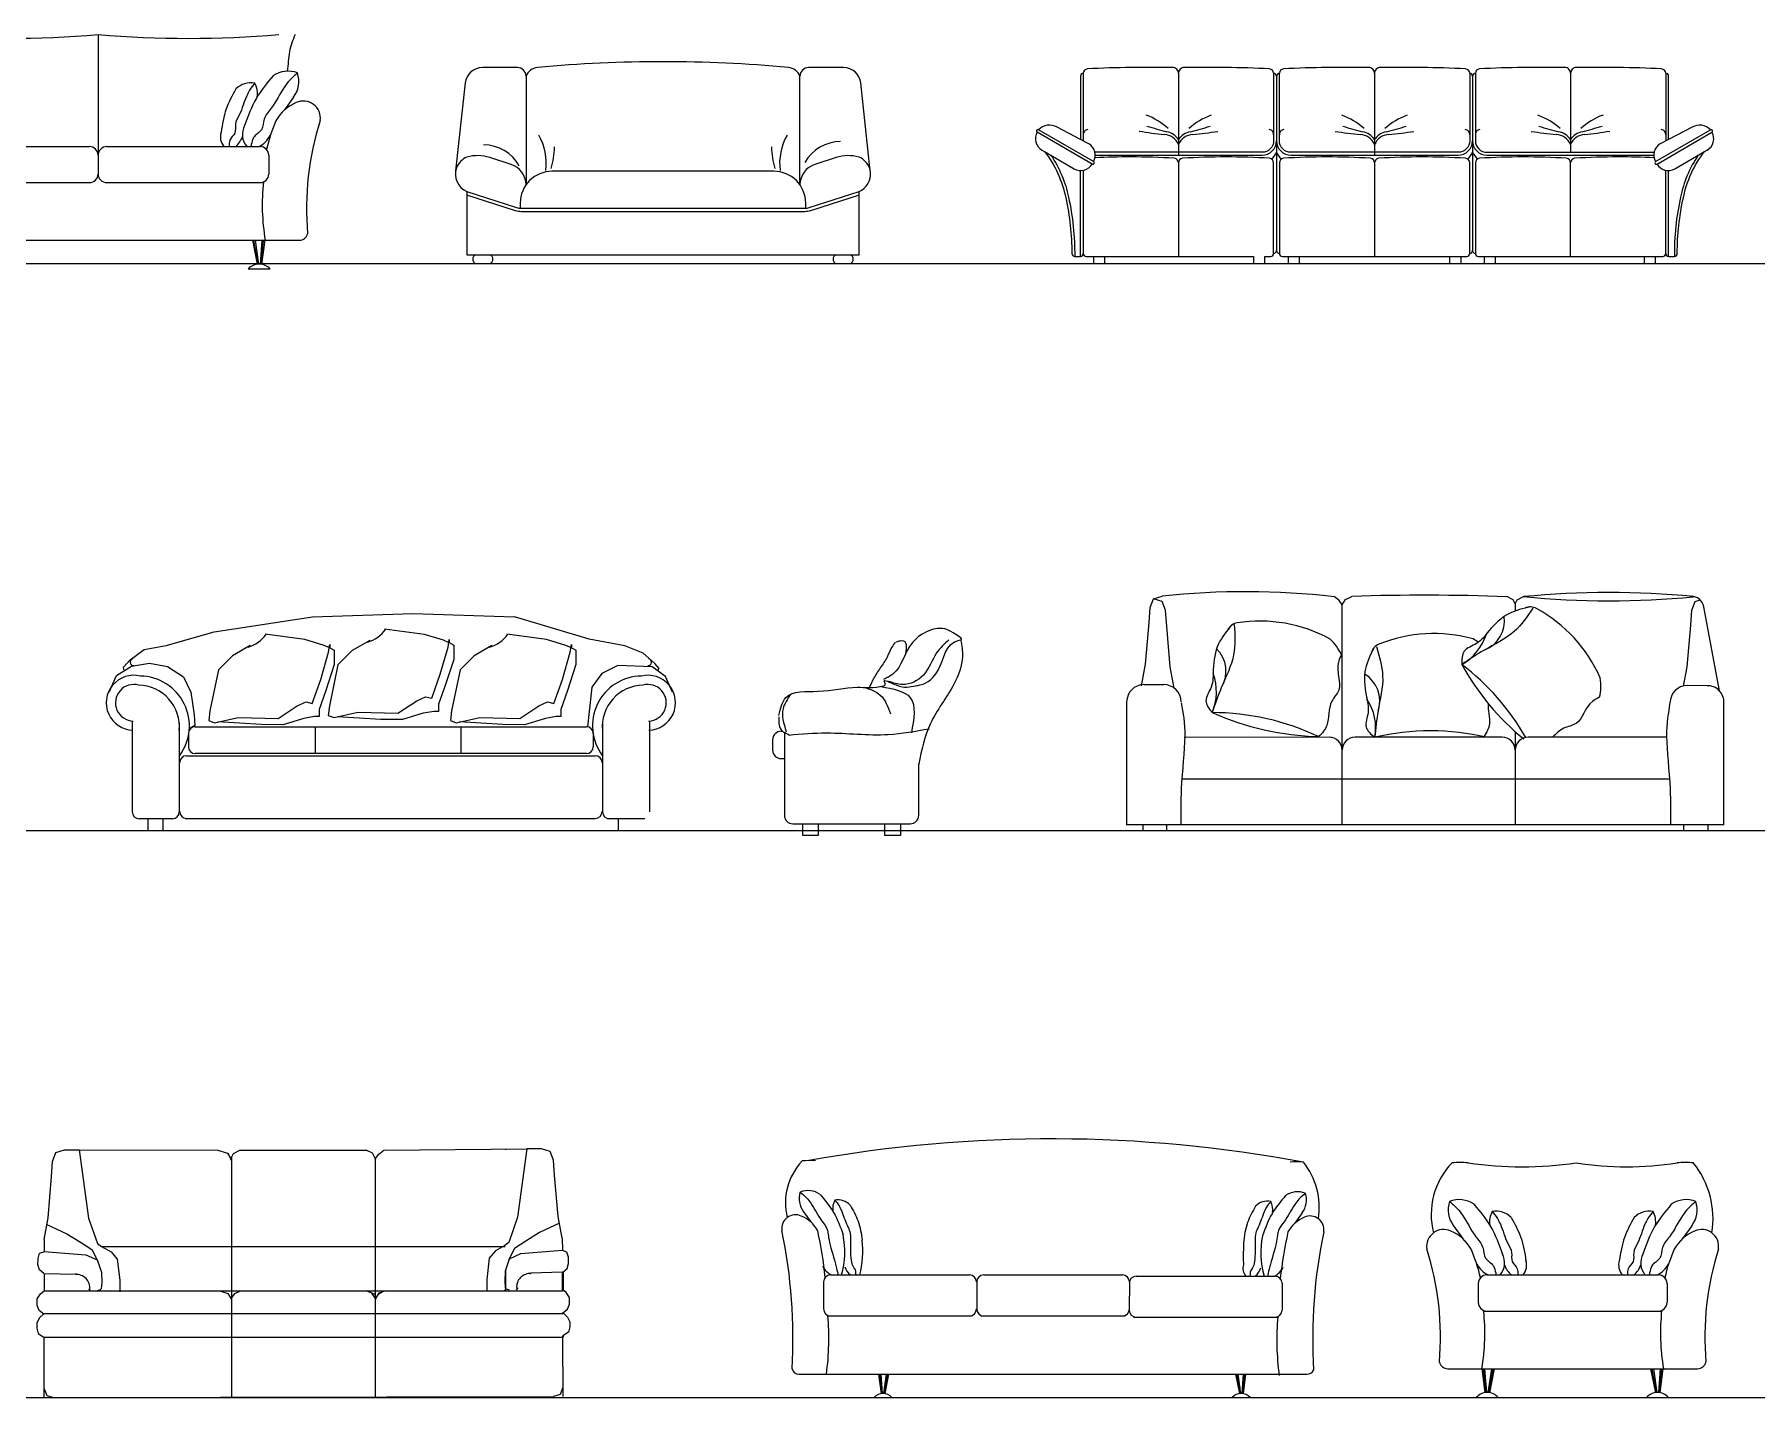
# Model space of a CAD drawing. Header units: inches. Extents: x 6 to 48.5, y 12.5 to 37.3.
# Drawn here: x 15.66 to 21.64, y 19.35 to 24.08 of the extents above; entities that cross this region are included whole.
import ezdxf

# ---------------------------------------------------------------- set-up
doc = ezdxf.new("R2010")
doc.units = ezdxf.units.IN
doc.header["$MEASUREMENT"] = 0
for name, color, linetype in [('02', 2, 'Continuous'), ('1', 1, 'Continuous'), ('4', 4, 'Continuous')]:
    doc.layers.add(name, color=color, linetype=linetype)

msp = doc.modelspace()

# ---------------------------------------------------------------- linework, layer by layer
at = {"layer": '02'}
for p, q in [((19.3017, 23.9406), (19.3017, 23.7059)), ((19.6317, 23.9406), (19.6317, 23.6566)), ((19.9717, 23.9306), (19.9717, 23.3256)), ((20.3117, 23.9406), (20.3117, 23.6566)), ((20.6517, 23.9306), (20.6517, 23.3256)), ((20.9917, 23.9406), (20.9917, 23.6666)), ((21.3217, 23.9406), (21.3217, 23.7059)), ((19.3319, 23.6259), (19.1414, 23.7359)), ((19.3369, 23.6346), (19.1464, 23.7446)), ((21.2866, 23.6346), (21.4771, 23.7446)), ((21.2916, 23.6259), (21.4821, 23.7359)), ((19.2917, 23.3056), (19.2917, 23.6034)), ((19.6317, 23.6311), (19.6317, 23.3056)), ((20.3117, 23.6306), (20.3117, 23.3056)), ((20.9917, 23.3056), (20.9917, 23.6311)), ((21.3317, 23.3056), (21.3317, 23.6034)), ((15.8184, 20.206), (15.8515, 19.9688)), ((17.3716, 20.2095), (17.3396, 19.9722)), ((16.347, 20.1801), (16.347, 19.3468)), ((16.847, 19.3468), (16.847, 20.1759)), ((15.8515, 19.9688), (15.8822, 19.8815)), ((17.3396, 19.9722), (17.3094, 19.8848)), ((17.4851, 19.9514), (17.4151, 19.919)), ((18.3311, 19.9914), (18.3563, 19.956)), ((20.0606, 19.9873), (20.0354, 19.9518)), ((15.7062, 19.9474), (15.7763, 19.9152)), ((15.7763, 19.9152), (15.8235, 19.8861)), ((17.4151, 19.919), (17.368, 19.8897)), ((20.5856, 19.943), (20.6167, 19.8992)), ((21.4122, 19.943), (21.3811, 19.8992)), ((15.6962, 19.8533), (15.8421, 19.8422)), ((15.8235, 19.8861), (15.863, 19.8601)), ((15.8421, 19.8422), (15.8817, 19.824)), ((15.863, 19.8601), (15.8834, 19.8203)), ((15.8822, 19.8815), (15.8962, 19.8708)), ((15.8962, 19.8708), (17.2962, 19.8708)), ((15.8962, 19.8708), (15.9293, 19.8525)), ((15.897, 19.8708), (15.897, 19.8704)), ((15.9293, 19.8525), (15.9507, 19.8268)), ((17.2624, 19.8556), (17.2411, 19.8298)), ((17.2954, 19.874), (17.2624, 19.8556)), ((17.2946, 19.874), (17.2946, 19.8736)), ((17.3094, 19.8848), (17.2954, 19.874)), ((17.3286, 19.8635), (17.3084, 19.8236)), ((17.3496, 19.8456), (17.31, 19.8272)), ((17.368, 19.8897), (17.3286, 19.8635)), ((17.4955, 19.8574), (17.3496, 19.8456)), ((15.6966, 19.7772), (15.8061, 19.7748)), ((15.8117, 19.7723), (15.8058, 19.7764)), ((15.8817, 19.824), (15.8961, 19.7815)), ((15.8961, 19.7815), (15.897, 19.746)), ((15.9507, 19.8268), (15.9599, 19.7535)), ((17.2411, 19.8298), (17.2322, 19.7564)), ((17.2959, 19.7847), (17.2952, 19.7492)), ((17.31, 19.8272), (17.2959, 19.7847)), ((17.297, 19.788), (17.297, 19.7168)), ((17.3803, 19.7759), (17.3862, 19.78)), ((17.4954, 19.7814), (17.3859, 19.7785)), ((18.4251, 19.7721), (18.9065, 19.7721)), ((18.9561, 19.7721), (19.4374, 19.7721)), ((20.7016, 19.7721), (21.2962, 19.7721)), ((15.697, 19.7168), (17.497, 19.7168)), ((15.8514, 19.7238), (15.8573, 19.7167)), ((15.8919, 19.7207), (15.8817, 19.7167)), ((15.8961, 19.7248), (15.8919, 19.7207)), ((15.8969, 19.7467), (15.8955, 19.7243)), ((15.8977, 19.7168), (15.8978, 19.7157)), ((15.9599, 19.7535), (15.9599, 19.7131)), ((16.3105, 19.7159), (16.3345, 19.708)), ((16.3586, 19.708), (16.3761, 19.7159)), ((16.8337, 19.7091), (16.8162, 19.7169)), ((16.8183, 19.7159), (16.8446, 19.7054)), ((16.8556, 19.7054), (16.8731, 19.7159)), ((16.8818, 19.7172), (16.8578, 19.7092)), ((17.2322, 19.7564), (17.2324, 19.716)), ((17.2945, 19.72), (17.2945, 19.7189)), ((17.2953, 19.75), (17.2967, 19.7275)), ((17.2962, 19.728), (17.3004, 19.724)), ((17.3004, 19.724), (17.3105, 19.72)), ((17.3409, 19.7272), (17.335, 19.7201)), ((18.4008, 19.7478), (18.4008, 19.6544)), ((18.9318, 19.7478), (18.9318, 19.6544)), ((19.4617, 19.7478), (19.461, 19.6503)), ((19.4853, 19.7679), (19.9666, 19.7679)), ((19.9909, 19.7436), (19.9909, 19.6503)), ((20.6716, 19.7421), (20.6716, 19.6768)), ((21.3262, 19.7421), (21.3262, 19.6768)), ((16.3345, 19.708), (16.3455, 19.6896)), ((16.3455, 19.6896), (16.3586, 19.708)), ((16.8469, 19.6908), (16.8337, 19.7091)), ((16.8446, 19.7054), (16.8468, 19.687)), ((16.8468, 19.687), (16.8556, 19.7054)), ((16.8578, 19.7092), (16.8469, 19.6908)), ((17.497, 19.6368), (15.697, 19.6368)), ((18.4158, 19.6301), (18.9158, 19.6301)), ((18.9468, 19.6301), (19.4467, 19.6301)), ((19.476, 19.626), (19.9759, 19.626)), ((20.6901, 19.6468), (21.3077, 19.6468)), ((15.697, 19.5568), (17.497, 19.5568)), ((18.3151, 19.4277), (20.0767, 19.4277)), ((18.5915, 19.4277), (18.6, 19.3603)), ((18.6261, 19.4277), (18.6129, 19.3604)), ((19.8299, 19.4277), (19.843, 19.3604)), ((19.8644, 19.4277), (19.8559, 19.3603)), ((20.5658, 19.4468), (21.4321, 19.4468)), ((20.6837, 19.4468), (20.6943, 19.3635)), ((20.7264, 19.4468), (20.7102, 19.3636)), ((21.2694, 19.4468), (21.2857, 19.3636)), ((21.3121, 19.4468), (21.3016, 19.3635))]:
    msp.add_line(p, q, dxfattribs=at)
for points in [[(19.9617, 23.9406), (19.9617, 23.7066, -0.414214), (19.9217, 23.6666), (19.3419, 23.6666)], [(20.6417, 23.9406), (20.6417, 23.7066, -0.414214), (20.6017, 23.6666), (20.0217, 23.6666, -0.414214), (19.9817, 23.7066), (19.9817, 23.9406)], [(20.6617, 23.9406), (20.6617, 23.7066, 0.414214), (20.7017, 23.6666), (21.2816, 23.6666)], [(19.1887, 23.6566, -0.101496), (19.2503, 23.5105, -0.05638), (19.2717, 23.3056, 0.194096)], [(21.4348, 23.6566, 0.101496), (21.3731, 23.5105, 0.05638), (21.3517, 23.3056, -0.194096)], [(19.9617, 23.3156), (19.9617, 23.6306, 0.400863), (19.9476, 23.6458, 0.013876), (19.7967, 23.6506, 0.013876), (19.6458, 23.6458, 0.400863), (19.6317, 23.6306, 0.400863), (19.6176, 23.6458, 0.013876), (19.4667, 23.6506, 0.011483), (19.3418, 23.6473)], [(20.6417, 23.3156), (20.6417, 23.6306, 0.400863), (20.6276, 23.6458, 0.013876), (20.4767, 23.6506, 0.013876), (20.3258, 23.6458, 0.400863), (20.3117, 23.6306, 0.400863), (20.2976, 23.6458, 0.013876), (20.1467, 23.6506, 0.013876), (19.9958, 23.6458, 0.400863), (19.9817, 23.6306), (19.9817, 23.3156)], [(21.2816, 23.6473, 0.011483), (21.1567, 23.6506, 0.013876), (21.0058, 23.6458, 0.400863), (20.9917, 23.6306, 0.400863), (20.9776, 23.6458, 0.013876), (20.8267, 23.6506, 0.013876), (20.6758, 23.6458, 0.400863), (20.6617, 23.6306), (20.6617, 23.3156)], [(18.5237, 23.518), (18.3549, 23.4636, -0.078088), (18.3359, 23.4606), (17.3516, 23.4606, -0.078088), (17.3325, 23.4636), (17.1637, 23.518)]]:
    msp.add_lwpolyline(points, format="xyb", dxfattribs=at)
for centre, radius, start, end in [((19.4426, 23.5831), 0.2258, 47.20174, 70.19455), ((19.8206, 23.5823), 0.2258, 109.55344, 132.54625), ((20.1228, 23.5823), 0.2258, 47.45375, 70.44656), ((20.5006, 23.5823), 0.2258, 109.55344, 132.54625), ((20.8028, 23.5823), 0.2258, 47.45375, 70.44656), ((21.1808, 23.5831), 0.2258, 109.80545, 132.79826), ((17.2397, 23.6281), 0.1994, 352.99253, 29.5554), ((18.4477, 23.6281), 0.1994, 150.4446, 187.00747), ((19.3187, 23.7284), 0.0171, 94.41625, 185.92253), ((19.6873, 24.8907), 1.1666, 260.54858, 264.85513), ((19.9572, 25.1273), 1.4369, 252.39199, 255.26195), ((19.5785, 23.6714), 0.0575, 22.21119, 85.76576), ((19.5817, 23.6793), 0.0592, 32.29054, 80.35449), ((19.6852, 23.6712), 0.0575, 93.98223, 157.5368), ((19.682, 23.6791), 0.0592, 99.3935, 147.45745), ((19.3129, 25.1287), 1.4369, 284.48604, 287.356), ((19.5817, 24.8909), 1.1666, 274.89286, 279.19941), ((19.9448, 23.7284), 0.0171, 354.07747, 85.58375), ((19.9987, 23.7284), 0.0171, 94.41625, 185.92253), ((20.3618, 24.8909), 1.1666, 260.80059, 265.10714), ((20.6306, 25.1287), 1.4369, 252.644, 255.51396), ((20.2583, 23.6712), 0.0575, 22.4632, 86.01777), ((20.2615, 23.6791), 0.0592, 32.54255, 80.6065), ((20.3652, 23.6712), 0.0575, 93.98223, 157.5368), ((20.362, 23.6791), 0.0592, 99.3935, 147.45745), ((19.9929, 25.1287), 1.4369, 284.48604, 287.356), ((20.2617, 24.8909), 1.1666, 274.89286, 279.19941), ((20.6248, 23.7284), 0.0171, 354.07747, 85.58375), ((20.6787, 23.7284), 0.0171, 94.41625, 185.92253), ((21.0418, 24.8909), 1.1666, 260.80059, 265.10714), ((21.3106, 25.1287), 1.4369, 252.644, 255.51396), ((20.9383, 23.6712), 0.0575, 22.4632, 86.01777), ((20.9415, 23.6791), 0.0592, 32.54255, 80.6065), ((21.0418, 23.6793), 0.0592, 99.64551, 147.70946), ((21.045, 23.6714), 0.0575, 94.23424, 157.78881), ((20.6663, 25.1273), 1.4369, 284.73805, 287.60801), ((20.9361, 24.8907), 1.1666, 275.14487, 279.45142), ((21.3048, 23.7284), 0.0171, 354.07747, 85.58375), ((17.2189, 23.5464), 0.1463, 30.11279, 88.88616), ((17.1665, 23.6958), 0.3015, 343.53099, 357.98438), ((18.5209, 23.6958), 0.3015, 182.01562, 196.46901), ((18.4623, 23.5578), 0.1463, 91.11384, 149.88721), ((19.1922, 15.4945), 4.7497, 79.4078, 100.22225), ((18.4783, 20.0227), 0.2098, 136.37477, 194.1896), ((18.3509, 19.9542), 0.2147, 84.30943, 96.53714), ((20.0408, 19.95), 0.2147, 83.46286, 95.69057), ((19.8708, 20.0074), 0.2493, 350.71246, 38.72317), ((20.7674, 19.9816), 0.2592, 136.37477, 194.1896), ((20.61, 19.897), 0.2652, 84.30943, 96.53714), ((20.8233, 21.4475), 1.3002, 261.73151, 278.28801), ((21.1863, 21.29), 1.1427, 261.15818, 278.82099), ((21.3878, 19.897), 0.2652, 83.46286, 95.69057), ((21.1778, 19.9678), 0.3079, 350.71246, 38.72317), ((18.3909, 20.0362), 0.0747, 161.6688, 216.80879), ((18.3467, 19.9913), 0.0734, 55.07062, 111.31181), ((18.4922, 20.0024), 0.0597, 151.00786, 189.44149), ((18.4508, 19.9736), 0.0587, 44.40968, 100.65087), ((19.9409, 19.9695), 0.0587, 79.34913, 135.59032), ((19.8995, 19.9982), 0.0597, 350.55851, 28.99214), ((20.045, 19.9871), 0.0734, 68.68819, 124.92938), ((20.0008, 20.032), 0.0747, 323.19121, 18.3312), ((20.6594, 19.9983), 0.0922, 161.6688, 216.80879), ((20.6048, 19.9428), 0.0907, 55.07062, 111.31181), ((21.393, 19.9428), 0.0907, 68.68819, 124.92938), ((21.3384, 19.9983), 0.0922, 323.19121, 18.3312), ((18.3035, 19.933), 0.0478, 65.37226, 188.22089), ((18.2811, 19.8717), 0.113, 28.47796, 67.98713), ((20.1107, 19.8676), 0.113, 112.01287, 151.52204), ((20.0882, 19.9289), 0.0478, 351.77911, 114.62774), ((20.7845, 19.9565), 0.0738, 151.00786, 189.44149), ((20.7334, 19.921), 0.0725, 44.40968, 100.65087), ((21.2644, 19.921), 0.0725, 79.34913, 135.59032), ((21.2133, 19.9565), 0.0738, 350.55851, 28.99214), ((16.4666, 19.5535), 1.828, 356.63633, 11.76398), ((16.9112, 19.6023), 1.5043, 6.16461, 12.41102), ((18.1953, 19.853), 0.2793, 343.16044, 12.16075), ((18.1803, 19.8556), 0.3563, 346.43453, 6.03907), ((20.1964, 19.8488), 0.2793, 167.83925, 196.83956), ((21.4805, 19.5981), 1.5043, 167.58898, 173.83539), ((21.9251, 19.5493), 1.828, 168.23602, 183.36367), ((20.5515, 19.8709), 0.059, 65.37226, 188.22089), ((20.5238, 19.7951), 0.1395, 28.47796, 67.98713), ((21.4741, 19.7951), 0.1395, 112.01287, 151.52204), ((21.4463, 19.8709), 0.059, 351.77911, 114.62774), ((19.5369, 19.5576), 1.0036, 354.96895, 17.67955), ((20.1893, 19.6568), 0.501, 12.11083, 24.14463), ((20.6968, 19.8137), 0.066, 320.92515, 27.98176), ((21.301, 19.8137), 0.066, 152.01824, 219.07485), ((21.8085, 19.6568), 0.501, 155.85537, 167.88917), ((22.461, 19.5576), 1.0036, 162.32045, 185.03105), ((15.809, 19.7266), 0.0471, 347.92942, 88.27629), ((17.3832, 19.7302), 0.0471, 91.98668, 192.33355), ((18.463, 19.8376), 0.0747, 207.8731, 241.38125), ((18.4251, 19.7478), 0.0243, 90, 180), ((18.5315, 19.8183), 0.0597, 197.21216, 230.72031), ((18.9065, 19.7478), 0.0243, 0, 90), ((18.9561, 19.7478), 0.0243, 90, 180), ((19.4374, 19.7478), 0.0243, 0, 90), ((19.8979, 19.7953), 0.0428, 162.67918, 219.78078), ((19.8603, 19.8141), 0.0597, 309.27969, 342.78784), ((19.9287, 19.8335), 0.0747, 298.61875, 332.1269), ((20.7485, 19.853), 0.0922, 207.8731, 241.38125), ((20.7016, 19.7421), 0.03, 90, 180), ((20.833, 19.8291), 0.0738, 197.21216, 230.72031), ((20.7866, 19.8059), 0.0528, 320.21922, 17.32082), ((21.2112, 19.8059), 0.0528, 162.67918, 219.78078), ((21.1648, 19.8291), 0.0738, 309.27969, 342.78784), ((21.2493, 19.853), 0.0922, 298.61875, 332.1269), ((21.2962, 19.7421), 0.03, 0, 90), ((19.4853, 19.7436), 0.0243, 90, 180), ((19.9666, 19.7436), 0.0243, 0, 90), ((18.4251, 19.6544), 0.0243, 180, 270), ((18.9065, 19.6544), 0.0243, 270, 0), ((18.9561, 19.6544), 0.0243, 180, 270), ((19.4374, 19.6544), 0.0243, 270, 0), ((20.7016, 19.6768), 0.03, 180, 270), ((21.2962, 19.6768), 0.03, 270, 0), ((17.4733, 19.5539), 0.9458, 352.33344, 4.73527), ((19.4853, 19.6503), 0.0243, 180, 270), ((19.9666, 19.6503), 0.0243, 270, 0), ((20.9184, 19.5498), 0.9458, 175.26473, 187.66656), ((19.9417, 19.5717), 0.7525, 350.44411, 5.90044), ((22.0561, 19.5717), 0.7525, 174.09956, 189.55589), ((18.3151, 19.452), 0.0243, 193.78278, 270), ((20.0774, 19.453), 0.0253, 268.25295, 334.38084), ((20.5658, 19.4768), 0.03, 193.78278, 270), ((21.4321, 19.4768), 0.03, 270, 346.21722), ((18.6069, 19.3211), 0.0401, 39.73707, 140.26293), ((19.849, 19.3211), 0.0401, 39.73707, 140.26293), ((20.7028, 19.3151), 0.0495, 39.73707, 140.26293), ((21.2931, 19.3151), 0.0495, 39.73707, 140.26293)]:
    msp.add_arc(centre, radius, start, end, dxfattribs=at)
for points, knots in [([(18.32, 20.0597), (18.3277, 20.053), (18.3412, 20.0413), (18.3665, 20.0082), (18.3845, 19.9687), (18.4173, 19.9338), (18.4156, 19.8968), (18.4454, 19.8025), (18.4483, 19.7824), (18.4506, 19.7739), (18.4512, 19.7721)], [0, 0, 0, 0, 37.506288, 65.782259, 153.619658, 198.465285, 236.495883, 274.837161, 300.242842, 307.42838, 307.42838, 307.42838, 307.42838]), ([(18.4399, 20.0313), (18.445, 20.025), (18.4538, 20.0138), (18.4689, 19.984), (18.4772, 19.9503), (18.4977, 19.918), (18.491, 19.8082), (18.5124, 19.7933), (18.5118, 19.7783), (18.5121, 19.7724), (18.5122, 19.7721)], [0, 0, 0, 0, 37.506288, 65.782259, 153.619658, 198.465285, 236.495883, 274.837161, 300.242842, 301.926971, 301.926971, 301.926971, 301.926971]), ([(19.9518, 20.0272), (19.9467, 20.0208), (19.9379, 20.0096), (19.9229, 19.9799), (19.9146, 19.9461), (19.894, 19.9138), (19.9007, 19.804), (19.8793, 19.7891), (19.88, 19.7742), (19.8796, 19.7683), (19.8796, 19.7679)], [0, 0, 0, 0, 37.506288, 65.782259, 153.619658, 198.465285, 236.495883, 274.837161, 300.242842, 301.926971, 301.926971, 301.926971, 301.926971]), ([(20.0717, 20.0555), (20.064, 20.0489), (20.0506, 20.0372), (20.0252, 20.0041), (20.0072, 19.9645), (19.9745, 19.9297), (19.9761, 19.8927), (19.9463, 19.7983), (19.9435, 19.7783), (19.9411, 19.7698), (19.9405, 19.7679)], [0, 0, 0, 0, 37.506288, 65.782259, 153.619658, 198.465285, 236.495883, 274.837161, 300.242842, 307.42838, 307.42838, 307.42838, 307.42838]), ([(20.5719, 20.0273), (20.5814, 20.0191), (20.598, 20.0047), (20.6293, 19.9638), (20.6515, 19.9149), (20.692, 19.8719), (20.6899, 19.8261), (20.7267, 19.8096), (20.7303, 19.7849), (20.7332, 19.7744), (20.7339, 19.7721)], [0, 0, 0, 0, 37.506288, 65.782259, 153.619658, 198.465285, 236.495883, 274.837161, 300.242842, 307.42838, 307.42838, 307.42838, 307.42838]), ([(21.4259, 20.0273), (21.4165, 20.0191), (21.3999, 20.0047), (21.3685, 19.9638), (21.3463, 19.9149), (21.3059, 19.8719), (21.3079, 19.8261), (21.2711, 19.8096), (21.2675, 19.7849), (21.2646, 19.7744), (21.2639, 19.7721)], [0, 0, 0, 0, 37.506288, 65.782259, 153.619658, 198.465285, 236.495883, 274.837161, 300.242842, 307.42838, 307.42838, 307.42838, 307.42838]), ([(20.72, 19.9923), (20.7262, 19.9844), (20.7371, 19.9706), (20.7557, 19.9339), (20.766, 19.8922), (20.7914, 19.8523), (20.783, 19.8167), (20.8095, 19.7983), (20.8087, 19.7798), (20.8092, 19.7725), (20.8092, 19.7721)], [0, 0, 0, 0, 37.506288, 65.782259, 153.619658, 198.465285, 236.495883, 274.837161, 300.242842, 301.926971, 301.926971, 301.926971, 301.926971]), ([(21.2778, 19.9923), (21.2716, 19.9844), (21.2607, 19.9706), (21.2421, 19.9339), (21.2319, 19.8922), (21.2064, 19.8523), (21.2148, 19.8167), (21.1883, 19.7983), (21.1891, 19.7798), (21.1887, 19.7725), (21.1886, 19.7721)], [0, 0, 0, 0, 37.506288, 65.782259, 153.619658, 198.465285, 236.495883, 274.837161, 300.242842, 301.926971, 301.926971, 301.926971, 301.926971])]:
    msp.add_open_spline(points, degree=3, knots=knots, dxfattribs=at)
for points in [[(18.3887, 20.0514), (18.4355, 19.9887), (18.4684, 19.9118)], [(18.4927, 20.0147), (18.5203, 19.9585), (18.5347, 19.8931)], [(19.899, 20.0105), (19.8715, 19.9543), (19.857, 19.808)], [(20.003, 20.0473), (19.9562, 19.9846), (19.9233, 19.9077)], [(20.6567, 20.0171), (20.7145, 19.9397), (20.7551, 19.8447)], [(21.3411, 20.0171), (21.2833, 19.9397), (21.2427, 19.8447)], [(20.7852, 19.9717), (20.8192, 19.9023), (20.837, 19.8216)], [(21.2126, 19.9717), (21.1786, 19.9023), (21.1608, 19.8216)]]:
    msp.add_spline(points, degree=3, dxfattribs=at)
at = {"layer": '1'}
for p, q in [((6.3075, 23.2806), (26.6337, 23.2806)), ((6.3075, 21.3137), (26.6337, 21.3137)), ((18.5956, 19.4277), (18.6026, 19.3607)), ((18.5995, 19.4277), (18.6045, 19.3609)), ((18.6184, 19.4277), (18.6089, 19.3609)), ((18.6226, 19.4277), (18.6116, 19.3606)), ((19.8334, 19.4277), (19.8443, 19.3606)), ((19.8375, 19.4277), (19.847, 19.3609)), ((19.8565, 19.4277), (19.8514, 19.3609)), ((19.8604, 19.4277), (19.8533, 19.3607)), ((20.6887, 19.4468), (20.6975, 19.364)), ((20.6935, 19.4468), (20.6998, 19.3643)), ((20.7169, 19.4468), (20.7052, 19.3643)), ((20.7221, 19.4468), (20.7086, 19.3639)), ((21.2738, 19.4468), (21.2873, 19.3639)), ((21.2789, 19.4468), (21.2906, 19.3643)), ((21.3023, 19.4468), (21.2961, 19.3643)), ((21.3072, 19.4468), (21.2984, 19.364)), ((6.3075, 19.3468), (26.6337, 19.3468))]:
    msp.add_line(p, q, dxfattribs=at)
at = {"layer": '4'}
for p, q in [((15.8846, 24.0755), (15.8846, 23.5913)), ((16.5623, 23.8576), (16.5312, 23.8138)), ((15.323, 23.6866), (15.8546, 23.6866)), ((15.9146, 23.6866), (16.4463, 23.6866)), ((16.4763, 23.6566), (16.4763, 23.5913)), ((15.3115, 23.5613), (15.8546, 23.5613)), ((15.9146, 23.5613), (16.4577, 23.5613)), ((15.1871, 23.3613), (16.5821, 23.3613)), ((16.4195, 23.3613), (16.4358, 23.2782)), ((16.4239, 23.3613), (16.4374, 23.2784)), ((16.429, 23.3613), (16.4407, 23.2788)), ((16.4524, 23.3613), (16.4461, 23.2788)), ((16.4572, 23.3613), (16.4485, 23.2785)), ((16.4622, 23.3613), (16.4517, 23.278)), ((16.4812, 23.2613), (16.4051, 23.2613)), ((19.5338, 22.087, -0.0092), (19.5454, 22.1175, -0.0092)), ((19.5454, 22.1175, -0.0092), (19.5748, 22.1266, -0.0092)), ((19.5748, 22.1085, -0.0092), (19.5454, 22.1175, -0.0092)), ((19.5864, 22.0779, -0.0092), (19.5748, 22.1085, -0.0092)), ((20.1887, 22.112, -0.0092), (20.1712, 22.1251, -0.0092)), ((20.1997, 22.0962, -0.0092), (20.1887, 22.112, -0.0092)), ((20.1996, 22.0965, -0.0092), (20.2106, 22.1157, -0.0092)), ((20.2106, 22.1157, -0.0092), (20.2326, 22.1261, -0.0092)), ((20.7922, 22.1146, -0.0092), (20.7703, 22.1251, -0.0092)), ((20.7995, 22.1007, -0.0092), (20.7922, 22.1146, -0.0092)), ((20.7995, 22.1007, -0.0092), (20.8067, 22.1146, -0.0092)), ((20.7995, 22.1007, -0.0092), (20.7995, 22.0752, -0.0092)), ((20.8067, 22.1146, -0.0092), (20.8287, 22.1252, -0.0092)), ((21.4125, 22.0779, -0.0092), (21.4242, 22.1085, -0.0092)), ((21.4242, 22.1085, -0.0092), (21.4411, 22.1137, -0.0092)), ((17.5876, 21.9779), (17.3293, 22.0548)), ((19.5298, 22.035, -0.0092), (19.5338, 22.087, -0.0092)), ((19.6026, 21.8821, -0.0092), (19.5864, 22.0779, -0.0092)), ((20.1995, 21.3337, -0.0092), (20.1995, 22.0965, -0.0092)), ((20.1997, 22.0962, -0.0092), (20.1997, 22.0962, -0.0092)), ((21.4085, 22.0259, -0.0092), (21.4125, 22.0779, -0.0092)), ((21.5079, 21.7986, -0.0092), (21.4538, 22.0898, -0.0092)), ((16.6019, 21.9767), (16.4636, 21.9948)), ((17.0166, 21.9944), (16.8783, 22.0125)), ((17.0827, 21.9737), (17.0166, 21.9944)), ((17.4401, 21.9767), (17.3017, 21.9948)), ((19.5176, 21.8912, -0.0092), (19.5298, 22.035, -0.0092)), ((21.3963, 21.8821, -0.0092), (21.4085, 22.0259, -0.0092)), ((16.4123, 21.9554), (16.3511, 21.9202)), ((16.668, 21.9561), (16.6019, 21.9767)), ((16.6566, 21.8383), (16.684, 21.9328)), ((16.6879, 21.9479), (16.668, 21.9561)), ((16.684, 21.9328), (16.6879, 21.9587)), ((16.6879, 21.9587), (16.6879, 21.9479)), ((16.7658, 21.9378), (16.7163, 21.8887)), ((16.8269, 21.973), (16.7658, 21.9378)), ((17.0712, 21.8559), (17.0987, 21.9504)), ((17.1026, 21.9655), (17.0827, 21.9737)), ((17.0987, 21.9504), (17.1025, 21.9764)), ((17.1025, 21.9764), (17.1026, 21.9655)), ((17.2504, 21.9554), (17.1893, 21.9202)), ((17.5062, 21.9561), (17.4401, 21.9767)), ((17.4947, 21.8383), (17.5221, 21.9328)), ((17.526, 21.9479), (17.5062, 21.9561)), ((17.5221, 21.9328), (17.526, 21.9587)), ((17.526, 21.9587), (17.526, 21.9479)), ((17.7113, 21.9542), (17.5876, 21.9779)), ((17.7753, 21.9293), (17.7113, 21.9542)), ((17.8158, 21.8938), (17.7753, 21.9293)), ((16.3017, 21.8711), (16.2721, 21.7285)), ((16.3511, 21.9202), (16.3017, 21.8711)), ((16.7163, 21.8887), (16.6867, 21.7462)), ((17.1398, 21.8711), (17.1102, 21.7285)), ((17.1893, 21.9202), (17.1398, 21.8711)), ((17.6868, 21.8868), (17.6322, 21.8581)), ((17.806, 21.8818), (17.6868, 21.8868)), ((17.8529, 21.8487), (17.806, 21.8818)), ((17.8301, 21.876), (17.8158, 21.8938)), ((17.8265, 21.8708), (17.8301, 21.876)), ((19.503, 21.8161, -0.0092), (19.5176, 21.8912, -0.0092)), ((19.6172, 21.8071, -0.0092), (19.6026, 21.8821, -0.0092)), ((21.3833, 21.8151, -0.0092), (21.3963, 21.8821, -0.0092)), ((16.6273, 21.755), (16.6566, 21.8383)), ((17.0419, 21.7726), (17.0712, 21.8559)), ((17.4654, 21.755), (17.4947, 21.8383)), ((17.5969, 21.8115), (17.5815, 21.6739)), ((17.6322, 21.8581), (17.5969, 21.8115)), ((17.8772, 21.7934), (17.8529, 21.8487)), ((19.512, 21.8199, -0.0092), (19.5808, 21.8199, -0.0092)), ((21.4655, 21.8163, -0.0092), (21.3967, 21.8165, -0.0092)), ((16.5091, 21.7028), (16.5749, 21.7465)), ((16.5749, 21.7465), (16.6056, 21.76)), ((16.6056, 21.76), (16.6273, 21.755)), ((16.6867, 21.7462), (16.6827, 21.713)), ((16.9238, 21.7205), (16.9895, 21.7641)), ((16.9895, 21.7641), (17.0202, 21.7777)), ((17.0202, 21.7777), (17.0419, 21.7726)), ((17.3473, 21.7028), (17.413, 21.7465)), ((17.413, 21.7465), (17.4437, 21.76)), ((17.4437, 21.76), (17.4654, 21.755)), ((19.452, 21.76, -0.0092), (19.4518, 21.3337, -0.0092)), ((21.5236, 21.3337, 0.3336), (21.5236, 21.7561, 0.3336)), ((16.0026, 21.6935), (16.0026, 21.3784)), ((16.1659, 21.6868), (16.1659, 21.3784)), ((16.2721, 21.7285), (16.2681, 21.6954)), ((16.2681, 21.6954), (16.2884, 21.6879)), ((16.2884, 21.6879), (16.3703, 21.7064)), ((16.3703, 21.7064), (16.5091, 21.7028)), ((16.6827, 21.713), (16.7031, 21.7055)), ((16.7031, 21.7055), (16.785, 21.724)), ((16.785, 21.724), (16.9238, 21.7205)), ((17.1102, 21.7285), (17.1062, 21.6954)), ((17.1062, 21.6954), (17.1266, 21.6879)), ((17.1266, 21.6879), (17.2085, 21.7064)), ((17.2085, 21.7064), (17.3473, 21.7028)), ((17.6339, 21.6868), (17.6339, 21.3784)), ((17.7972, 21.6935), (17.7972, 21.3784)), ((16.1978, 21.6502), (16.1978, 21.6047)), ((16.2203, 21.6741), (17.5781, 21.6741)), ((16.6376, 21.6741), (16.6376, 21.5808)), ((17.1428, 21.6741), (17.1428, 21.5808)), ((17.6019, 21.6502), (17.6019, 21.6047)), ((17.6333, 21.6741), (17.6339, 21.6741)), ((18.2239, 21.6288), (18.2239, 21.593)), ((18.2534, 21.6583), (18.2593, 21.6583)), ((20.1545, 21.6374, -0.0092), (19.6519, 21.6371, -0.0007)), ((20.7545, 21.6374, -0.0092), (20.2445, 21.6374, -0.0092)), ((20.7995, 21.6574, -0.0092), (20.7995, 21.3337, -0.0092)), ((21.3246, 21.6374, -0.0092), (20.8445, 21.6374, -0.0092)), ((16.1914, 21.5731), (17.6084, 21.5731)), ((17.5781, 21.5808), (16.2217, 21.5808)), ((18.2534, 21.5635), (18.265, 21.5635)), ((18.7308, 21.3666), (18.7308, 21.5468)), ((19.6432, 21.4928, 0.242), (21.3349, 21.4928, 0.242)), ((16.142, 21.3545), (16.0265, 21.3545)), ((16.0568, 21.3545), (16.0568, 21.3137)), ((16.1105, 21.3137), (16.1105, 21.3545)), ((16.1859, 21.3556), (17.6084, 21.3556)), ((17.6506, 21.3556), (17.7805, 21.3556)), ((17.6893, 21.3137), (17.6893, 21.3545)), ((18.2945, 21.3371), (18.7013, 21.3371)), ((18.3288, 21.2963), (18.3288, 21.3371)), ((18.3825, 21.3371), (18.3825, 21.2963)), ((18.6133, 21.2963), (18.6133, 21.3371)), ((18.667, 21.3371), (18.667, 21.2963)), ((21.5236, 21.3337, 0.3336), (19.4518, 21.3337, -0.0092)), ((19.5077, 21.3337), (19.5077, 21.3137)), ((19.5908, 21.3137), (19.5908, 21.3337, 0.0138)), ((21.3847, 21.3137), (21.3847, 21.3337, 0.0138)), ((21.4678, 21.3337), (21.4678, 21.3137)), ((18.3825, 21.2963), (18.3288, 21.2963)), ((18.667, 21.2963), (18.6133, 21.2963)), ((15.7266, 20.1662), (15.738, 20.1968)), ((15.738, 20.1968), (15.7674, 20.206)), ((15.7674, 20.206), (15.8184, 20.206)), ((15.8184, 20.206), (16.2995, 20.2045)), ((16.2995, 20.2045), (16.3367, 20.194)), ((16.3332, 20.1944), (16.3449, 20.1745)), ((16.3433, 20.173), (16.3542, 20.194)), ((16.3542, 20.194), (16.3761, 20.2045)), ((16.3761, 20.2045), (16.8139, 20.2055)), ((16.8359, 20.1951), (16.8139, 20.2055)), ((16.8469, 20.1741), (16.8359, 20.1951)), ((16.8468, 20.1756), (16.8577, 20.1914)), ((16.8577, 20.1914), (16.8753, 20.2045)), ((16.8753, 20.2045), (17.3716, 20.2095)), ((17.297, 20.2068), (17.297, 20.206)), ((17.4227, 20.2098), (17.3716, 20.2095)), ((17.452, 20.2007), (17.4227, 20.2098)), ((17.4637, 20.1702), (17.452, 20.2007)), ((15.7227, 20.1142), (15.7266, 20.1662)), ((16.344, 20.1743), (16.3455, 20.1703)), ((16.8462, 20.1755), (16.8447, 20.1715)), ((16.8468, 20.1756), (16.8468, 20.1756)), ((17.4677, 20.1182), (17.4637, 20.1702)), ((15.7113, 19.9703), (15.7227, 20.1142)), ((17.4799, 19.9744), (17.4677, 20.1182)), ((15.697, 19.8952), (15.7113, 19.9703)), ((17.4945, 19.8993), (17.4799, 19.9744)), ((15.697, 19.8952), (15.697, 19.8533)), ((17.4945, 19.8993), (17.4947, 19.8574)), ((15.6763, 19.8291), (15.6816, 19.8472)), ((15.6816, 19.8472), (15.6967, 19.8526)), ((15.6883, 19.8494), (15.6883, 19.8496)), ((17.5101, 19.8514), (17.495, 19.8567)), ((17.5034, 19.8536), (17.5033, 19.8538)), ((17.5155, 19.8334), (17.5101, 19.8514)), ((17.5164, 19.8121), (17.5155, 19.8334)), ((15.6754, 19.8079), (15.6763, 19.8291)), ((15.6807, 19.7898), (15.6754, 19.8079)), ((15.6967, 19.777), (15.6807, 19.7898)), ((15.697, 19.7772), (15.697, 19.7168)), ((17.495, 19.7813), (17.4953, 19.7209)), ((17.4953, 19.7209), (17.495, 19.7809)), ((17.4953, 19.7811), (17.5112, 19.794)), ((17.497, 19.7825), (17.497, 19.7168)), ((17.5112, 19.794), (17.5164, 19.8121)), ((15.6843, 19.7068), (15.6976, 19.7174)), ((17.508, 19.711), (17.4947, 19.7215)), ((17.4953, 19.7209), (17.4953, 19.7211)), ((15.6728, 19.6898), (15.6843, 19.7068)), ((15.6728, 19.6663), (15.6728, 19.6898)), ((15.6799, 19.6493), (15.6728, 19.6663)), ((17.4959, 19.6407), (17.5127, 19.6535)), ((17.5196, 19.694), (17.508, 19.711)), ((17.5127, 19.6535), (17.5197, 19.6706)), ((17.5197, 19.6706), (17.5196, 19.694)), ((15.6797, 19.622), (15.6717, 19.6053)), ((15.6717, 19.6053), (15.6717, 19.5874)), ((15.6966, 19.6375), (15.6797, 19.622)), ((15.6967, 19.6366), (15.6799, 19.6493)), ((17.4957, 19.6368), (17.4957, 19.6409)), ((17.496, 19.6417), (17.513, 19.6262)), ((17.497, 19.6415), (17.497, 19.6368)), ((17.513, 19.6262), (17.521, 19.6095)), ((17.521, 19.6095), (17.5211, 19.5916)), ((15.6717, 19.5874), (15.6767, 19.5695)), ((15.6767, 19.5695), (15.6966, 19.5564)), ((15.697, 19.3468), (15.697, 19.5568)), ((17.496, 19.5609), (17.4959, 19.5568)), ((17.497, 19.3509), (17.496, 19.5609)), ((17.497, 19.3509), (17.496, 19.5568)), ((17.5162, 19.5737), (17.4964, 19.5605)), ((17.497, 19.5609), (17.497, 19.5568)), ((17.5211, 19.5916), (17.5162, 19.5737)), ((15.697, 19.3775), (15.7062, 19.3534)), ((15.7062, 19.3534), (15.7302, 19.3468)), ((17.4877, 19.3575), (17.4638, 19.3507)), ((17.4968, 19.3816), (17.4877, 19.3575)), ((15.7302, 19.3468), (17.4638, 19.3507))]:
    msp.add_line(p, q, dxfattribs=at)
at = {"layer": '4', "extrusion": (0, 0, -1)}
for p, q in [((16.2876, 22.0027), (16.6277, 22.0552)), ((16.6277, 22.0552), (16.9761, 22.0663)), ((16.9761, 22.0663), (17.3293, 22.0548)), ((16.1207, 21.9562), (16.2876, 22.0027)), ((15.9957, 21.9055), (16.0446, 21.9413)), ((16.0446, 21.9413), (16.1207, 21.9562)), ((16.6847, 21.9495), (16.7037, 21.9392)), ((16.7037, 21.9392), (16.7031, 21.8896)), ((17.0994, 21.9671), (17.1184, 21.9568)), ((17.1184, 21.9568), (17.1178, 21.9072)), ((17.5228, 21.9495), (17.5418, 21.9392)), ((17.5418, 21.9392), (17.5413, 21.8896)), ((15.9487, 21.8512), (16.0001, 21.8839)), ((15.9724, 21.8802), (15.9957, 21.9055)), ((15.9733, 21.8708), (15.9724, 21.8802)), ((16.0001, 21.8839), (16.0632, 21.8939)), ((16.0632, 21.8939), (16.1254, 21.8825)), ((16.1254, 21.8825), (16.1802, 21.8466)), ((16.7031, 21.8896), (16.6739, 21.7996)), ((17.1178, 21.9072), (17.0885, 21.8172)), ((17.5413, 21.8896), (17.512, 21.7996)), ((15.9226, 21.7934), (15.9487, 21.8512)), ((16.1802, 21.8466), (16.2063, 21.7943)), ((17.0885, 21.8172), (17.0657, 21.7517)), ((16.2063, 21.7943), (16.2182, 21.7148)), ((16.6739, 21.7996), (16.6511, 21.7341)), ((17.0657, 21.7517), (17.0657, 21.7265)), ((17.512, 21.7996), (17.4892, 21.7341)), ((16.2182, 21.7148), (16.2196, 21.6781)), ((16.4499, 21.6817), (16.2998, 21.6912)), ((16.5978, 21.7027), (16.5253, 21.681)), ((16.6352, 21.7095), (16.5978, 21.7027)), ((16.6511, 21.7089), (16.6352, 21.7095)), ((16.6511, 21.7341), (16.6511, 21.7089)), ((16.8646, 21.6993), (16.7144, 21.7088)), ((16.9399, 21.6986), (16.8646, 21.6993)), ((17.0125, 21.7204), (16.9399, 21.6986)), ((17.0499, 21.7271), (17.0125, 21.7204)), ((17.0657, 21.7265), (17.0499, 21.7271)), ((17.2881, 21.6817), (17.1379, 21.6912)), ((17.436, 21.7027), (17.3634, 21.681)), ((17.4734, 21.7095), (17.436, 21.7027)), ((17.4892, 21.7089), (17.4734, 21.7095)), ((17.4892, 21.7341), (17.4892, 21.7089)), ((16.2196, 21.6781), (16.203, 21.6682)), ((16.5253, 21.681), (16.4499, 21.6817)), ((17.3634, 21.681), (17.2881, 21.6817))]:
    msp.add_line(p, q, dxfattribs=at)
at = {"layer": '4'}
for points in [[(18.5237, 23.3106), (18.5237, 23.5306, 0.323416), (18.5635, 23.5973, 0.044779), (18.5629, 23.6019), (18.5296, 23.9072, 0.382662), (18.4699, 23.9606), (18.3487, 23.9606, 0.414214), (18.3187, 23.9306, 0.277982), (18.2787, 23.9606, 0.046589), (17.4087, 23.9606, 0.277982), (17.3687, 23.9306, 0.414214), (17.3387, 23.9606), (17.2175, 23.9606, 0.382662), (17.1579, 23.9072), (17.1245, 23.6019)], [(21.3117, 23.3056, 0.414214), (21.3217, 23.3156, 0.414214), (21.3317, 23.3056), (21.3517, 23.3056, 0.413505), (21.3617, 23.3156, -0.053672), (21.3829, 23.5085, -0.116226), (21.4562, 23.669), (21.4656, 23.6744, 0.414214), (21.4821, 23.7359, 1), (21.4771, 23.7446, 0.342561), (21.413, 23.7541), (21.3317, 23.7112), (21.3317, 23.9306, 0.414214), (21.3217, 23.9406, 0.400863), (21.3076, 23.9558, 0.013876), (21.1567, 23.9606), (21.0117, 23.9606, 0.414214), (20.9917, 23.9406, 0.414214), (20.9717, 23.9606), (20.8267, 23.9606, 0.013876), (20.6758, 23.9558, 0.400863), (20.6617, 23.9406, 0.414214), (20.6517, 23.9306, 0.414214), (20.6417, 23.9406, 0.400863), (20.6276, 23.9558, 0.013876), (20.4767, 23.9606), (20.3317, 23.9606, 0.414214), (20.3117, 23.9406, 0.414214), (20.2917, 23.9606), (20.1467, 23.9606, 0.013876), (19.9958, 23.9558, 0.400863), (19.9817, 23.9406, 0.402947), (19.9717, 23.9306, 0.417369), (19.9617, 23.9406, 0.400863), (19.9476, 23.9558, 0.013876), (19.7967, 23.9606), (19.6517, 23.9606, 0.414214), (19.6317, 23.9406, 0.414214), (19.6117, 23.9606), (19.4667, 23.9606, 0.013876), (19.3158, 23.9558, 0.400863), (19.3017, 23.9406, 0.414214), (19.2917, 23.9306), (19.2917, 23.7112), (19.2105, 23.7541, 0.342561), (19.1464, 23.7446, 1), (19.1414, 23.7359, 0.414214), (19.1578, 23.6744), (19.1673, 23.669, -0.116226), (19.2405, 23.5085, -0.053672), (19.2618, 23.3156, 0.413505), (19.2718, 23.3056), (19.2917, 23.3056, 0.414214), (19.3017, 23.3156, 0.414214), (19.3117, 23.3056), (19.8917, 23.3056)], [(17.3687, 23.9306), (17.3687, 23.5539, 0.323901), (17.3167, 23.6248), (17.243, 23.6486, 0.143213), (17.1637, 23.65, 0.191), (17.1272, 23.6128, 0.391276), (17.1637, 23.5306)], [(18.5629, 23.6019, 0.042628), (18.5602, 23.6128, 0.191), (18.5237, 23.65, 0.143213), (18.4444, 23.6486), (18.3707, 23.6248, 0.323901), (18.3187, 23.5539), (18.3187, 23.9306)], [(19.1673, 23.669), (19.2704, 23.6094, 0.414214), (19.3319, 23.6259, 1), (19.3369, 23.6346, 0.414214), (19.3204, 23.696), (19.2917, 23.7112)], [(19.3429, 23.6566), (19.9217, 23.6566, 0.414214), (19.9717, 23.7066, 0.414214)], [(19.9717, 23.7066, 0.414214), (20.0217, 23.6566), (20.6017, 23.6566, 0.414214), (20.6517, 23.7066, 0.414214)], [(20.6517, 23.7066, 0.414214), (20.7017, 23.6566), (21.2805, 23.6566)], [(21.3317, 23.7112), (21.303, 23.696, 0.414214), (21.2866, 23.6346, 1), (21.2916, 23.6259, 0.414214), (21.353, 23.6094), (21.4562, 23.669)], [(18.3387, 23.4727), (18.3387, 23.4906, 0.414214), (18.2287, 23.6006), (17.4587, 23.6006, 0.414214), (17.3487, 23.4906), (17.3487, 23.4727)], [(17.1637, 23.5306), (17.3362, 23.475, 0.078088), (17.3516, 23.4726), (18.3359, 23.4726, 0.078088), (18.3512, 23.475), (18.5237, 23.5306)], [(17.1937, 23.3106, 0.667889), (17.1937, 23.2806)], [(17.2437, 23.2806, 0.667889), (17.2437, 23.3106)], [(18.4437, 23.3106, 0.667889), (18.4437, 23.2806)], [(18.4937, 23.2806, 0.667889), (18.4937, 23.3106)], [(19.9317, 23.2806), (19.9317, 23.3056), (19.9517, 23.3056, 0.414214), (19.9617, 23.3156, 0.414214), (19.9717, 23.3256, 0.414214), (19.9817, 23.3156, 0.414214), (19.9917, 23.3056), (20.6317, 23.3056)], [(20.6317, 23.3056, 0.414214), (20.6417, 23.3156, 0.414214), (20.6517, 23.3256, 0.414214), (20.6617, 23.3156, 0.414214), (20.6717, 23.3056), (21.3117, 23.3056)]]:
    msp.add_lwpolyline(points, format="xyb", dxfattribs=at)
for points in [[(19.3017, 23.6043), (19.3017, 23.3156)], [(21.3217, 23.3156), (21.3217, 23.6043)], [(17.1637, 23.5306), (17.1637, 23.3106), (18.5237, 23.3106)], [(19.3367, 23.3056), (19.3367, 23.2806)], [(19.3767, 23.2806), (19.3767, 23.3056)], [(19.8917, 23.3056), (19.8917, 23.2806)], [(20.0117, 23.3056), (20.0117, 23.2806)], [(20.0517, 23.2806), (20.0517, 23.3056)], [(20.5717, 23.3056), (20.5717, 23.2806)], [(20.6117, 23.2806), (20.6117, 23.3056)], [(20.6917, 23.3056), (20.6917, 23.2806)], [(20.7317, 23.2806), (20.7317, 23.3056)], [(21.2467, 23.3056), (21.2467, 23.2806)], [(21.2867, 23.2806), (21.2867, 23.3056)]]:
    msp.add_lwpolyline(points, dxfattribs=at)
for centre, radius, start, end in [((15.5708, 27.6959), 3.634, 265.0569, 274.95476), ((16.1985, 27.6959), 3.634, 265.04524, 274.9431), ((16.8396, 23.9492), 0.2993, 155.14188, 167.13496), ((20.852, 23.5124), 4.3334, 173.32917, 174.23137), ((16.4145, 23.8355), 0.0725, 79.34913, 135.59032), ((16.3634, 23.8711), 0.0738, 350.55851, 28.99214), ((16.543, 23.8574), 0.0907, 68.68819, 124.92938), ((16.4885, 23.9128), 0.0922, 323.19121, 18.3312), ((16.6241, 23.7097), 0.1395, 112.01287, 151.52204), ((16.5964, 23.7854), 0.059, 351.77911, 114.62774), ((16.9586, 23.5713), 0.501, 155.85537, 167.88917), ((17.611, 23.4722), 1.0036, 162.32045, 185.03105), ((16.3613, 23.7204), 0.0528, 162.67918, 219.78078), ((16.3149, 23.7437), 0.0738, 309.27969, 342.78784), ((16.4511, 23.7282), 0.066, 152.01824, 219.07485), ((16.3994, 23.7676), 0.0922, 298.61875, 332.1269), ((15.8546, 23.6566), 0.03, 0, 90), ((15.9146, 23.6566), 0.03, 90, 180), ((16.4463, 23.6566), 0.03, 0, 90), ((19.8989, 23.7023), 0.0809, 313.5064, 334.10329), ((20.0445, 23.7023), 0.0809, 205.89671, 226.4936), ((20.5789, 23.7023), 0.0809, 313.5064, 334.10329), ((20.7245, 23.7023), 0.0809, 205.89671, 226.4936), ((15.8546, 23.5913), 0.03, 270, 0), ((15.9146, 23.5913), 0.03, 180, 270), ((16.4463, 23.5913), 0.03, 270, 0), ((17.2062, 23.4862), 0.7525, 174.09956, 189.55589), ((16.5821, 23.3913), 0.03, 270, 346.21722), ((16.4431, 23.2296), 0.0495, 39.73707, 140.26293), ((19.8663, 19.4232, -0.0092), 2.719, 83.56046, 96.1533), ((20.4865, 14.1258, -0.0092), 8.0043, 87.96784, 91.81809), ((21.1269, 19.0115, -0.0092), 3.1279, 84.6632, 95.46976), ((21.1269, 25.2388, -0.0092), 3.1279, 264.53024, 275.3368), ((21.4096, 22.0816, -0.0092), 0.045, 10.50914, 90), ((20.6542, 22.0411, 0.3336), 0.1084, 291.46137, 8.04974), ((20.8517, 22.0446, 0.3336), 0.045, 61.39238, 113.21883), ((20.6301, 21.6382, 0.3336), 0.5078, 23.79865, 61.39238), ((16.3672, 22.068), 0.1242, 287.43387, 323.9122), ((16.7818, 22.0856), 0.1242, 287.43387, 323.9122), ((17.2053, 22.068), 0.1242, 287.43387, 323.9122), ((19.8426, 21.9898, 0.3336), 0.045, 98.91064, 150.73708), ((19.9143, 21.5326, 0.3336), 0.5078, 61.3169, 98.91064), ((20.5172, 21.4894, 0.3336), 0.5078, 74.38291, 111.97665), ((20.5246, 22.0497, 0.3336), 0.1832, 299.4203, 342.7126), ((19.6881, 21.8668, 0.3336), 0.1084, 328.97962, 45.56799), ((20.0463, 21.8575, 0.3336), 0.1644, 23.69861, 47.17942), ((20.344, 21.9187, 0.3336), 0.045, 111.97665, 163.80309), ((20.5723, 21.8358, 0.3336), 0.1644, 52.76952, 60.24543), ((16.0076, 21.8977), 0.012, 97.13377, 277.13377), ((17.7922, 21.8977), 0.012, 262.86623, 82.86623), ((21.3688, 22.2995, 0.3336), 0.8581, 208.49339, 231.11555), ((20.0917, 21.2097, 0.3336), 0.8581, 29.83423, 52.45639), ((16.0083, 21.7569), 0.0955, 76.2333, 268.02617), ((16.0083, 21.7569), 0.0636, 74.10822, 268.02617), ((16.0223, 21.674), 0.1441, 354.90585, 88.65902), ((16.0283, 21.6769), 0.1728, 323.21504, 89.09836), ((17.7709, 21.6778), 0.1719, 90.71821, 217.38165), ((17.7774, 21.674), 0.1441, 91.34098, 185.09415), ((17.7915, 21.7569), 0.0955, 271.97383, 103.7667), ((17.7915, 21.7569), 0.0636, 271.97383, 105.89178), ((19.512, 21.7599, -0.0092), 0.06, 90, 179.98162), ((19.5808, 21.7599, -0.0092), 0.06, 0, 90), ((19.5801, 21.7947, 0.3336), 0.1832, 336.93856, 20.23086), ((20.2212, 21.7639, 0.3336), 0.1084, 342.04563, 58.634), ((20.9327, 21.8156, 0.3336), 0.1644, 346.18035, 9.66116), ((21.3965, 21.7565, -0.0092), 0.06, 89.78593, 179.78593), ((21.4664, 21.759, 0.3336), 0.0573, 357.05812, 90.92062), ((20.1324, 21.6692, 0.3336), 0.1832, 350.00457, 33.29687), ((20.1433, 22.6107, 0.3336), 0.9715, 246.03307, 268.4688), ((19.7483, 20.8648, 0.3336), 0.8581, 64.52723, 89.97465), ((16.2217, 21.6502), 0.0239, 90, 180), ((17.5781, 21.6502), 0.0239, 0, 90), ((18.2534, 21.6288), 0.0295, 90, 180), ((20.1545, 21.5924, -0.0092), 0.045, 0, 90), ((20.2445, 21.5924, -0.0092), 0.045, 90, 180), ((20.5064, 20.8014, 0.3336), 0.8581, 76.95935, 103.04065), ((20.7545, 21.5924, -0.0092), 0.045, 0, 90), ((20.8445, 21.5924, -0.0092), 0.045, 90, 180), ((16.1914, 21.5493), 0.0239, 90, 180), ((16.2217, 21.6047), 0.0239, 180, 270), ((17.5781, 21.6047), 0.0239, 270, 0), ((17.6084, 21.5493), 0.0239, 0, 90), ((18.2534, 21.593), 0.0295, 180, 270), ((16.0265, 21.3784), 0.0239, 180, 270), ((16.142, 21.3784), 0.0239, 270, 0), ((16.1914, 21.3795), 0.0239, 180, 270), ((17.6084, 21.3795), 0.0239, 270, 0), ((17.6578, 21.3784), 0.0239, 180, 270), ((18.2945, 21.3666), 0.0295, 180, 270), ((18.7013, 21.3666), 0.0295, 270, 0)]:
    msp.add_arc(centre, radius, start, end, dxfattribs=at)
for points, knots in [([(16.4279, 23.9068), (16.4217, 23.899), (16.4107, 23.8852), (16.3922, 23.8484), (16.3819, 23.8067), (16.3565, 23.7669), (16.3649, 23.7312), (16.3384, 23.7128), (16.3392, 23.6944), (16.3387, 23.6871), (16.3387, 23.6866)], [0, 0, 0, 0, 37.506288, 65.782259, 153.619658, 198.465285, 236.495883, 274.837161, 300.242842, 301.926971, 301.926971, 301.926971, 301.926971]), ([(16.576, 23.9418), (16.5665, 23.9336), (16.5499, 23.9192), (16.5186, 23.8783), (16.4964, 23.8295), (16.4559, 23.7864), (16.458, 23.7407), (16.4211, 23.7242), (16.4176, 23.6994), (16.4147, 23.6889), (16.414, 23.6866)], [0, 0, 0, 0, 37.506288, 65.782259, 153.619658, 198.465285, 236.495883, 274.837161, 300.242842, 307.42838, 307.42838, 307.42838, 307.42838]), ([(18.6523, 21.9686), (18.6596, 21.9706), (18.689, 21.9787), (18.6902, 21.9531), (18.6849, 21.9265)], [0, 0, 0, 0, 69.341826, 280.891975, 280.891975, 280.891975, 280.891975]), ([(20.1969, 21.9236, 0.3336), (20.1969, 21.9236, 0.3336), (20.17, 21.8744, 0.3336), (20.2074, 21.8124, 0.3336), (20.147, 21.752, 0.3336), (20.1576, 21.6851, 0.3336), (20.1316, 21.6515, 0.3336), (20.1173, 21.6395, 0.3336)], [27.786417, 27.786417, 27.786417, 27.786417, 60.334214, 153.42843, 198.910048, 289.238615, 341.466319, 341.466319, 341.466319, 341.466319]), ([(18.2857, 21.7862), (18.2749, 21.7694), (18.248, 21.7257), (18.2624, 21.6874), (18.2712, 21.6561)], [11.87161, 11.87161, 11.87161, 11.87161, 207.236132, 518.328212, 518.328212, 518.328212, 518.328212]), ([(20.7057, 21.7547, 0.3336), (20.7041, 21.7304, 0.3336), (20.7178, 21.6888, 0.3336), (20.702, 21.6545, 0.3336), (20.6908, 21.6395, 0.3336)], [214.332348, 214.332348, 214.332348, 214.332348, 289.238615, 341.466319, 341.466319, 341.466319, 341.466319]), ([(21.0923, 21.7763, 0.3336), (21.0923, 21.7763, 0.3336), (21.0411, 21.7536, 0.3336), (21.033, 21.6818, 0.3336), (20.9628, 21.6725, 0.3336), (20.9406, 21.6494, 0.3336), (20.9294, 21.6374, 0.3336)], [27.786417, 27.786417, 27.786417, 27.786417, 60.334214, 153.42843, 198.910048, 250.027656, 250.027656, 250.027656, 250.027656])]:
    msp.add_open_spline(points, degree=3, knots=knots, dxfattribs=at)
for points in [[(16.4911, 23.9317), (16.4333, 23.8542), (16.3928, 23.7592)], [(16.3627, 23.8863), (16.3287, 23.8169), (16.3109, 23.7361)], [(20.8538, 22.0895, 0.3336), (20.7777, 22.0659, 0.3336), (20.7087, 22.0066, 0.3336), (20.6659, 21.9627, 0.3336), (20.6225, 21.9357, 0.3336), (20.6146, 21.8901, 0.3336)], [(20.8611, 22.0855, 0.3336), (20.796, 22.0041, 0.3336), (20.6919, 21.9392, 0.3336), (20.6146, 21.8901, 0.3336)], [(18.2461, 21.7132), (18.2704, 21.7754), (18.3815, 21.7971), (18.5169, 21.8106), (18.6089, 21.816), (18.6144, 21.8187), (18.6116, 21.8295), (18.6523, 21.8187), (18.72, 21.816), (18.7362, 21.8187), (18.7985, 21.8702), (18.8716, 21.9745), (18.8797, 21.9772), (18.8689, 21.988), (18.8066, 22.0151), (18.7091, 21.9664), (18.6414, 21.8566), (18.6089, 21.8376)], [(19.8169, 22.0268, 0.3336), (19.7709, 21.9617, 0.3336), (19.7524, 21.8726, 0.3336), (19.7451, 21.8117, 0.3336), (19.7271, 21.7639, 0.3336), (19.7487, 21.7229, 0.3336)], [(19.8251, 22.028, 0.3336), (19.8231, 21.9238, 0.3336), (19.7801, 21.8089, 0.3336), (19.7487, 21.7229, 0.3336)], [(18.6505, 21.9678), (18.6377, 21.9503), (18.6213, 21.9154), (18.5976, 21.8778), (18.5739, 21.8402), (18.5575, 21.8056)], [(18.8347, 21.9754), (18.7927, 21.9298), (18.7471, 21.853), (18.6742, 21.8202), (18.6268, 21.8311)], [(18.877, 21.9745), (18.8824, 21.9177), (18.8527, 21.8214), (18.7714, 21.6852), (18.7308, 21.5445)], [(20.3106, 21.9488, 0.3336), (20.2805, 21.875, 0.3336), (20.2825, 21.784, 0.3336), (20.2892, 21.7231, 0.3336), (20.2825, 21.6724, 0.3336), (20.3128, 21.6374, 0.3336)], [(20.3183, 21.9519, 0.3336), (20.3399, 21.8499, 0.3336), (20.3239, 21.7282, 0.3336), (20.3128, 21.6374, 0.3336)], [(18.5411, 21.8111), (18.5976, 21.7838), (18.6323, 21.7182)], [(18.5994, 21.8129), (18.7016, 21.7747), (18.7052, 21.6524)], [(19.6416, 21.7568, -0.0092), (19.6535, 21.6408, 0.1469), (19.6411, 21.4569, 0.2575), (19.6395, 21.3337, 0.303)], [(21.3365, 21.7568, -0.0092), (21.3246, 21.6408, 0.1469), (21.337, 21.4569, 0.2575), (21.3386, 21.3337, 0.303)], [(18.2461, 21.7078), (18.2515, 21.6663), (18.284, 21.6446)], [(18.2803, 21.6452), (18.4116, 21.6524), (18.625, 21.647), (18.7672, 21.667)]]:
    msp.add_spline(points, degree=3, dxfattribs=at)
msp.add_open_spline([(18.265, 21.6555), (18.265, 21.5592), (18.265, 21.4629), (18.265, 21.3666)], degree=3, dxfattribs=at)

doc.saveas('drawing.dxf')
